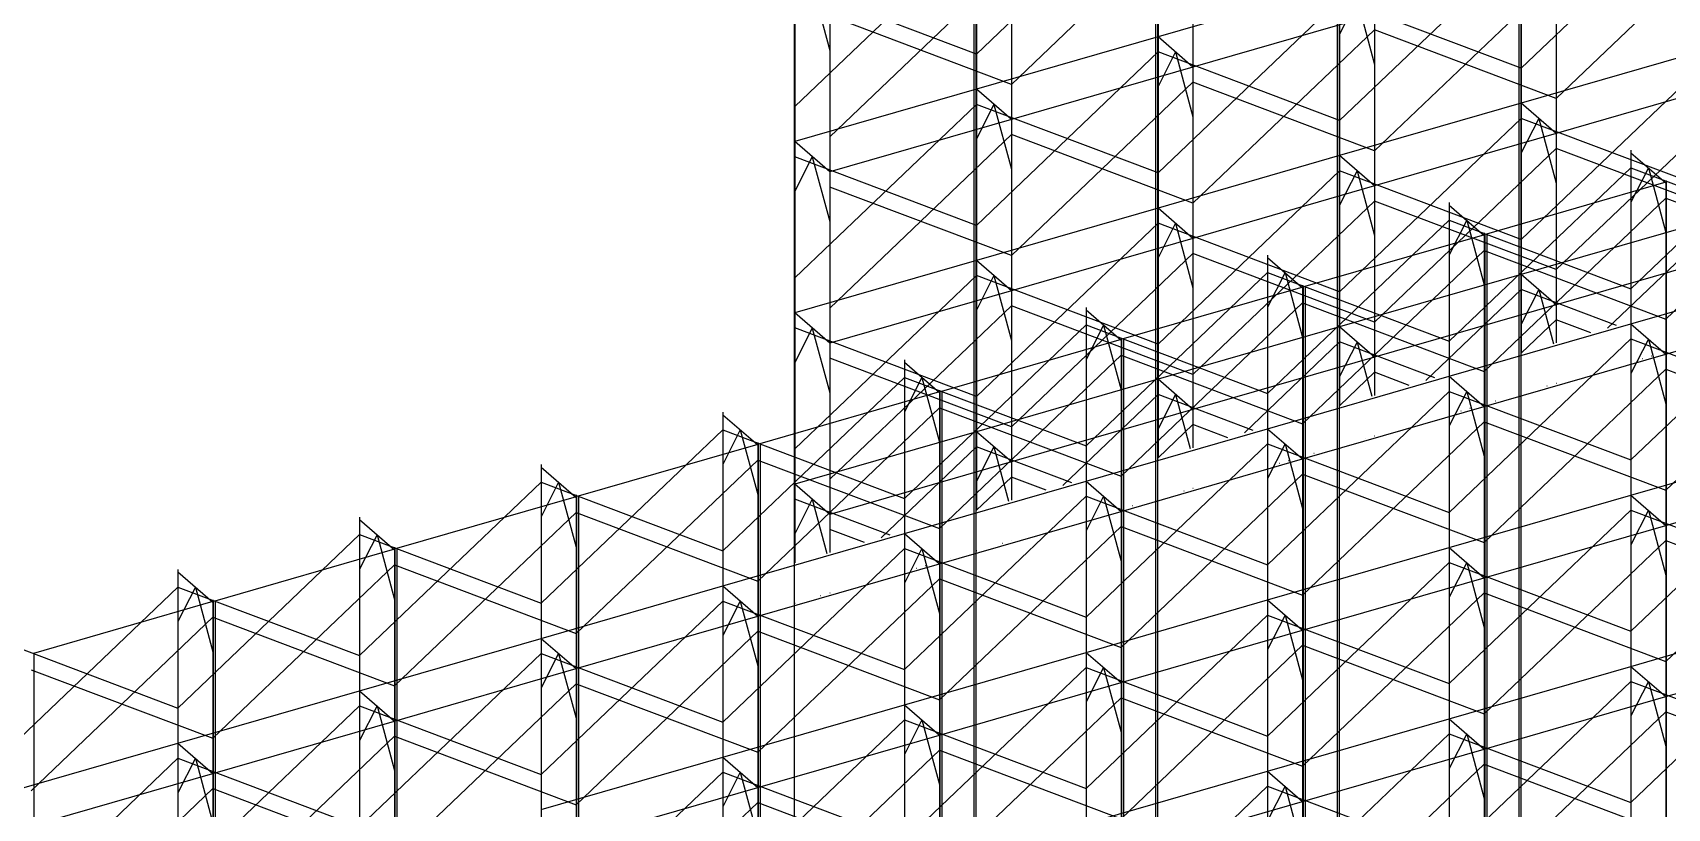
# Model space of a CAD drawing. Units: millimetres at full size, sheet at 1:250. Extents: x -35388 to 36956, y -20582 to 22579.
# Drawn here: x 15223 to 29479, y 1851 to 8618 of the extents above; entities that cross this region are included whole.
import ezdxf

# ---------------------------------------------------------------- set-up
doc = ezdxf.new("R2010")
doc.units = ezdxf.units.MM
doc.header["$LTSCALE"] = 250
for name, color, linetype in [('0-3_NET', 3, 'Continuous'), ('0-5_TATEWAKU', 7, 'Continuous'), ('0-6_BRES', 4, 'Continuous'), ('0-7_NUNOITA', 1, 'Continuous')]:
    doc.layers.add(name, color=color, linetype=linetype)

msp = doc.modelspace()

# ---------------------------------------------------------------- linework, layer by layer
at = {"layer": '0-3_NET'}
for p, q in [((28184, 11020.5), (28184, -930.7)), ((28201.3, 11025.5), (28201.3, -925.7)), ((26600, 10563.2), (26600, -1387.9)), ((26617.3, 10568.2), (26617.3, -1382.9)), ((25016, 10106), (25016, -1845.2)), ((25033.4, 10111), (25033.4, -1840.2)), ((23432.1, 9648.7), (23432.1, -2302.4)), ((23449.4, 9653.7), (23449.4, -2297.4)), ((21865.4, 9196.5), (21865.4, -2754.7)), ((27903.5, 6863.4), (29470.1, 7315.7)), ((29470.1, 7315.7), (29470.1, -4635.5)), ((26319.5, 6406.2), (27886.1, 6858.4)), ((27886.1, 6858.4), (27886.1, -5092.7)), ((27903.5, 6863.4), (27903.5, -5087.7)), ((24735.5, 5948.9), (26302.2, 6401.2)), ((26302.2, 6401.2), (26302.2, -5550)), ((26319.5, 6406.2), (26319.5, -5545)), ((23151.6, 5491.7), (24718.2, 5943.9)), ((24718.2, 5943.9), (24718.2, -6007.2)), ((24735.5, 5948.9), (24735.5, -6002.2)), ((21567.6, 5034.4), (23134.3, 5486.7)), ((23134.3, 5486.7), (23134.3, -6464.5)), ((23151.6, 5491.7), (23151.6, -6459.5)), ((19983.7, 4577.2), (21550.3, 5029.4)), ((21550.3, 5029.4), (21550.3, -6921.7)), ((21567.6, 5034.4), (21567.6, -6916.7)), ((18399.7, 4119.9), (19966.3, 4572.2)), ((19966.3, 4572.2), (19966.3, -7379)), ((19983.7, 4577.2), (19983.7, -7374)), ((16815.7, 3662.7), (18382.4, 4114.9)), ((18382.4, 4114.9), (18382.4, -7836.2)), ((18399.7, 4119.9), (18399.7, -7831.2)), ((15231.8, 3205.4), (16798.4, 3657.7)), ((16798.4, 3657.7), (16798.4, -8293.5)), ((16815.7, 3662.7), (16815.7, -8288.5)), ((15231.8, 3205.4), (15231.8, -8745.7))]:
    msp.add_line(p, q, dxfattribs=at)
at = {"layer": '0-5_TATEWAKU'}
for p, q in [((25037.2, 10097.6), (25037.2, 8603.8)), ((25342.2, 9833.5), (25342.2, 8339.6)), ((23453.2, 9640.4), (23453.2, 8146.5)), ((28205.1, 9518.3), (28205.1, 8024.4)), ((23758.2, 9376.3), (23758.2, 7882.4)), ((21869.3, 9183.1), (21869.3, 7689.3)), ((28510.1, 9254.1), (28510.1, 7760.2)), ((22021.8, 9029.4), (22174.3, 8464.3)), ((26621.2, 9061), (26621.2, 7567.1)), ((22174.3, 8919), (22174.3, 7425.1)), ((26773.7, 8907.3), (26621.2, 8606.3)), ((26773.7, 8907.3), (26926.2, 8342.2)), ((26926.2, 8796.9), (26926.2, 7303)), ((25037.2, 8603.8), (25037.2, 7109.9)), ((25342.2, 8318), (25037.2, 8582.1)), ((25189.7, 8450), (25037.2, 8149.1)), ((25189.7, 8450), (25342.2, 7885)), ((25342.2, 8339.6), (25342.2, 6845.7)), ((23453.2, 8146.5), (23453.2, 6652.6)), ((23758.2, 7860.7), (23453.2, 8124.9)), ((23605.7, 7992.8), (23453.2, 7691.8)), ((23605.7, 7992.8), (23758.2, 7427.7)), ((28205.1, 8024.4), (28205.1, 6530.5)), ((28510.1, 7738.6), (28205.1, 8002.7)), ((23758.2, 7882.4), (23758.2, 6388.5)), ((28357.6, 7870.6), (28205.1, 7569.7)), ((28357.6, 7870.6), (28510.1, 7305.6)), ((28510.1, 7760.2), (28510.1, 6266.3)), ((21869.3, 7689.3), (21869.3, 6195.4)), ((22174.3, 7403.5), (21869.3, 7667.6)), ((26621.2, 7567.1), (26621.2, 6073.2)), ((29161.3, 7593.1), (29161.3, 6099.2)), ((29161.3, 7571.5), (29466.3, 7307.3)), ((22021.8, 7535.5), (21869.3, 7234.6)), ((22021.8, 7535.5), (22174.3, 6970.5)), ((22174.3, 7425.1), (22174.3, 5931.2)), ((26926.2, 7281.3), (26621.2, 7545.5)), ((26773.7, 7413.4), (26621.2, 7112.4)), ((26773.7, 7413.4), (26926.2, 6848.3)), ((29313.8, 7439.4), (29161.3, 7138.5)), ((29313.8, 7439.4), (29466.3, 6874.3)), ((26926.2, 7303), (26926.2, 5809.1)), ((29466.3, 7329), (29466.3, 5835.1)), ((27577.3, 7135.9), (27577.3, 5642)), ((25037.2, 7109.9), (25037.2, 5616)), ((25342.2, 6824.1), (25037.2, 7088.2)), ((27577.3, 7114.2), (27882.3, 6850.1)), ((25189.7, 6956.1), (25037.2, 6655.2)), ((25189.7, 6956.1), (25342.2, 6391.1)), ((25342.2, 6845.7), (25342.2, 5351.8)), ((27729.8, 6982.1), (27577.3, 6681.2)), ((27729.8, 6982.1), (27882.3, 6417.1)), ((27882.3, 6871.7), (27882.3, 5377.8)), ((23453.2, 6652.6), (23453.2, 5158.7)), ((23758.2, 6366.8), (23453.2, 6631)), ((25993.3, 6678.6), (25993.3, 5184.7)), ((25993.3, 6657), (26298.3, 6392.8)), ((23605.7, 6498.9), (23453.2, 6197.9)), ((23605.7, 6498.9), (23758.2, 5933.8)), ((26145.8, 6524.9), (25993.3, 6224)), ((26145.8, 6524.9), (26298.3, 5959.8)), ((28205.1, 6530.5), (28205.1, 5823.2)), ((28510.1, 6244.7), (28205.1, 6508.8)), ((23758.2, 6388.5), (23758.2, 4894.6)), ((26298.3, 6414.5), (26298.3, 4920.6)), ((28357.6, 6376.7), (28205.1, 6075.8)), ((28357.6, 6376.7), (28485.2, 5904.1)), ((21869.3, 6195.4), (21869.3, 4701.5)), ((22174.3, 5909.6), (21869.3, 6173.7)), ((24409.4, 6221.4), (24409.4, 4727.5)), ((24409.4, 6199.7), (24714.4, 5935.6)), ((28510.1, 6266.3), (28510.1, 5911.3)), ((22021.8, 6041.6), (21869.3, 5740.7)), ((22021.8, 6041.6), (22174.3, 5476.6)), ((24561.9, 6067.6), (24409.4, 5766.7)), ((24561.9, 6067.6), (24714.4, 5502.6)), ((26621.2, 6073.2), (26621.2, 5366)), ((26926.2, 5787.4), (26621.2, 6051.6)), ((29161.3, 6099.2), (29161.3, 4605.3)), ((29161.3, 6077.6), (29466.3, 5813.4)), ((22174.3, 5931.2), (22174.3, 4437.3)), ((24714.4, 5957.2), (24714.4, 4463.3)), ((26773.7, 5919.5), (26621.2, 5618.6)), ((26773.7, 5919.5), (26901.2, 5446.8)), ((29313.8, 5945.5), (29161.3, 5644.6)), ((29313.8, 5945.5), (29466.3, 5380.4)), ((22825.4, 5764.1), (22825.4, 4270.2)), ((22825.4, 5742.5), (23130.4, 5478.3)), ((26926.2, 5809.1), (26926.2, 5454)), ((29466.3, 5835.1), (29466.3, 4341.2)), ((22977.9, 5610.4), (22825.4, 5309.5)), ((22977.9, 5610.4), (23130.4, 5045.3)), ((25037.2, 5616), (25037.2, 4908.7)), ((25342.2, 5330.2), (25037.2, 5594.3)), ((27577.3, 5642), (27577.3, 4148.1)), ((27577.3, 5620.3), (27882.3, 5356.2)), ((23130.4, 5500), (23130.4, 4006.1)), ((25189.7, 5462.2), (25037.2, 5161.3)), ((25189.7, 5462.2), (25317.3, 4989.6)), ((27729.8, 5488.3), (27577.3, 5187.3)), ((27729.8, 5488.3), (27882.3, 4923.2)), ((28205.1, 5471), (28207.6, 5471)), ((28510.1, 5559.1), (28512.6, 5559.1)), ((21241.5, 5306.9), (21241.5, 3813)), ((21241.5, 5285.2), (21546.5, 5021.1)), ((25342.2, 5351.8), (25342.2, 4996.8)), ((27882.3, 5377.8), (27882.3, 3883.9)), ((21394, 5153.1), (21241.5, 4852.2)), ((21394, 5153.1), (21546.5, 4588.1)), ((23453.2, 5158.7), (23453.2, 4451.5)), ((23758.2, 4872.9), (23453.2, 5137.1)), ((25993.3, 5184.7), (25993.3, 3690.8)), ((25993.3, 5163.1), (26298.3, 4898.9)), ((21546.5, 5042.7), (21546.5, 3548.8)), ((23605.7, 5005), (23453.2, 4704.1)), ((23605.7, 5005), (23733.3, 4532.3)), ((26145.8, 5031), (25993.3, 4730.1)), ((26145.8, 5031), (26298.3, 4465.9)), ((26621.2, 5013.8), (26623.7, 5013.8)), ((26926.2, 5101.8), (26928.7, 5101.8)), ((19657.5, 4849.6), (19657.5, 3355.7)), ((23758.2, 4894.6), (23758.2, 4539.5)), ((26298.3, 4920.6), (26298.3, 3426.7)), ((19657.5, 4828), (19962.5, 4563.8)), ((24409.4, 4727.5), (24409.4, 3233.6)), ((24409.4, 4705.8), (24714.4, 4441.7)), ((19810, 4695.9), (19657.5, 4395)), ((19810, 4695.9), (19962.5, 4130.8)), ((19962.5, 4585.5), (19962.5, 3091.6)), ((21869.3, 4701.5), (21869.3, 3994.2)), ((22174.3, 4415.7), (21869.3, 4679.8)), ((24561.9, 4573.8), (24409.4, 4272.8)), ((24561.9, 4573.8), (24714.4, 4008.7)), ((25342.2, 4644.6), (25344.7, 4644.6)), ((29161.3, 4605.3), (29161.3, 3111.4)), ((29161.3, 4583.7), (29466.3, 4319.5)), ((22021.8, 4547.7), (21869.3, 4246.8)), ((22021.8, 4547.7), (22149.4, 4075.1)), ((22174.3, 4437.3), (22174.3, 4082.3)), ((24714.4, 4463.3), (24714.4, 2969.4)), ((25037.2, 4556.5), (25039.7, 4556.5)), ((29313.8, 4451.6), (29161.3, 4150.7)), ((29313.8, 4451.6), (29466.3, 3886.5)), ((18073.5, 4392.4), (18073.5, 2898.5)), ((18073.5, 4370.7), (18378.5, 4106.6)), ((29466.3, 4341.2), (29466.3, 2847.3)), ((18226, 4238.6), (18073.5, 3937.7)), ((18226, 4238.6), (18378.5, 3673.6)), ((22825.4, 4270.2), (22825.4, 2776.3)), ((22825.4, 4248.6), (23130.4, 3984.4)), ((23758.2, 4187.3), (23760.7, 4187.3)), ((27577.3, 4148.1), (27577.3, 2654.2)), ((18378.5, 4128.2), (18378.5, 2634.3)), ((22977.9, 4116.5), (22825.4, 3815.6)), ((22977.9, 4116.5), (23130.4, 3551.4)), ((23130.4, 4006.1), (23130.4, 2512.2)), ((23453.2, 4099.3), (23455.7, 4099.3)), ((27577.3, 4126.4), (27882.3, 3862.3)), ((27729.8, 3994.4), (27577.3, 3693.4)), ((27729.8, 3994.4), (27882.3, 3429.3)), ((16489.6, 3935.1), (16489.6, 2441.2)), ((16489.6, 3913.5), (16794.6, 3649.3)), ((27882.3, 3883.9), (27882.3, 2390)), ((16642.1, 3781.4), (16489.6, 3480.5)), ((16642.1, 3781.4), (16794.6, 3216.3)), ((21241.5, 3813), (21241.5, 2319.1)), ((21241.5, 3791.3), (21546.5, 3527.2)), ((22174.3, 3730.1), (22176.8, 3730.1)), ((16794.6, 3671), (16794.6, 2177.1)), ((21394, 3659.3), (21241.5, 3358.3)), ((21394, 3659.3), (21546.5, 3094.2)), ((21869.3, 3642), (21871.8, 3642)), ((25993.3, 3690.8), (25993.3, 2196.9)), ((25993.3, 3669.2), (26298.3, 3405)), ((21546.5, 3548.8), (21546.5, 2054.9)), ((26145.8, 3537.1), (25993.3, 3236.2)), ((26145.8, 3537.1), (26298.3, 2972)), ((26298.3, 3426.7), (26298.3, 1932.8)), ((19657.5, 3355.7), (19657.5, 1861.8)), ((19657.5, 3334.1), (19962.5, 3069.9)), ((19810, 3202), (19657.5, 2901.1)), ((19810, 3202), (19962.5, 2636.9)), ((24409.4, 3233.6), (24409.4, 1739.7)), ((24409.4, 3211.9), (24714.4, 2947.8)), ((19962.5, 3091.6), (19962.5, 1597.7)), ((24561.9, 3079.9), (24409.4, 2778.9)), ((24561.9, 3079.9), (24714.4, 2514.8)), ((29161.3, 3111.4), (29161.3, 1617.5)), ((29161.3, 3089.8), (29466.3, 2825.6)), ((18073.5, 2898.5), (18073.5, 1404.6)), ((18073.5, 2876.8), (18378.5, 2612.7)), ((24714.4, 2969.4), (24714.4, 1475.5)), ((29313.8, 2957.7), (29161.3, 2656.8)), ((29313.8, 2957.7), (29466.3, 2392.6)), ((18226, 2744.8), (18073.5, 2443.8)), ((18226, 2744.8), (18378.5, 2179.7)), ((22825.4, 2776.3), (22825.4, 1282.4)), ((22825.4, 2754.7), (23130.4, 2490.5)), ((29466.3, 2847.3), (29466.3, 1353.4)), ((18378.5, 2634.3), (18378.5, 1140.4)), ((22977.9, 2622.6), (22825.4, 2321.7)), ((22977.9, 2622.6), (23130.4, 2057.5)), ((27577.3, 2654.2), (27577.3, 1160.3)), ((27577.3, 2632.5), (27882.3, 2368.4)), ((16489.6, 2441.2), (16489.6, 947.3)), ((23130.4, 2512.2), (23130.4, 1018.3)), ((27729.8, 2500.5), (27577.3, 2199.5)), ((27729.8, 2500.5), (27882.3, 1935.4)), ((16489.6, 2419.6), (16794.6, 2155.4)), ((16642.1, 2287.5), (16489.6, 1986.6)), ((16642.1, 2287.5), (16794.6, 1722.4)), ((21241.5, 2319.1), (21241.5, 825.2)), ((21241.5, 2297.4), (21546.5, 2033.3)), ((27882.3, 2390), (27882.3, 896.2)), ((16794.6, 2177.1), (16794.6, 683.2)), ((21394, 2165.4), (21241.5, 1864.4)), ((21394, 2165.4), (21546.5, 1600.3)), ((25993.3, 2196.9), (25993.3, 703)), ((25993.3, 2175.3), (26298.3, 1911.1)), ((21546.5, 2054.9), (21546.5, 561)), ((26145.8, 2043.2), (25993.3, 1742.3)), ((26145.8, 2043.2), (26298.3, 1478.1)), ((19657.5, 1861.8), (19657.5, 367.9)), ((26298.3, 1932.8), (26298.3, 438.9))]:
    msp.add_line(p, q, dxfattribs=at)
at = {"layer": '0-6_BRES'}
for p, q in [((25037.2, 9944.4), (23453.2, 8431.4)), ((29789.1, 9822.2), (28205.1, 8309.3)), ((25342.2, 9680.2), (23758.2, 8167.3)), ((30094.1, 9558.1), (28510.1, 8045.1)), ((23453.2, 9487.1), (21869.3, 7974.2)), ((28205.1, 9365), (26621.2, 7852)), ((23758.2, 9223), (22174.3, 7710)), ((23453.2, 8431.4), (21869.3, 9029.9)), ((28510.1, 9100.8), (26926.2, 7587.9)), ((26621.2, 8907.7), (25037.2, 7394.8)), ((28205.1, 8309.3), (26621.2, 8907.7)), ((23758.2, 8167.3), (22174.3, 8765.7)), ((26926.2, 8643.6), (25342.2, 7130.6)), ((28510.1, 8045.1), (26926.2, 8643.6)), ((25037.2, 8450.5), (23453.2, 6937.5)), ((26621.2, 7852), (25037.2, 8450.5)), ((29789.1, 8328.3), (28205.1, 6815.4)), ((25342.2, 8186.3), (23758.2, 6673.4)), ((26926.2, 7587.9), (25342.2, 8186.3)), ((23453.2, 7993.2), (21869.3, 6480.3)), ((25037.2, 7394.8), (23453.2, 7993.2)), ((30094.1, 8064.2), (28510.1, 6551.3)), ((28205.1, 7871.1), (26621.2, 6358.1)), ((29789.1, 7272.6), (28205.1, 7871.1)), ((29161.3, 6384.1), (30745.2, 7897.1)), ((23758.2, 7729.1), (22174.3, 6216.1)), ((25342.2, 7130.6), (23758.2, 7729.1)), ((28510.1, 7606.9), (26926.2, 6094)), ((30094.1, 7008.5), (28510.1, 7606.9)), ((29466.3, 6120), (31050.2, 7632.9)), ((23453.2, 6937.5), (21869.3, 7536)), ((26621.2, 7413.8), (25037.2, 5900.9)), ((28205.1, 6815.4), (26621.2, 7413.8)), ((27577.3, 5926.9), (29161.3, 7439.8)), ((29161.3, 7439.8), (30745.2, 6841.4)), ((23758.2, 6673.4), (22174.3, 7271.8)), ((26926.2, 7149.7), (25342.2, 5636.8)), ((28510.1, 6551.3), (26926.2, 7149.7)), ((27882.3, 5662.8), (29466.3, 7175.7)), ((29466.3, 7175.7), (31050.2, 6577.3)), ((25037.2, 6956.6), (23453.2, 5443.6)), ((26621.2, 6358.1), (25037.2, 6956.6)), ((25993.3, 5469.6), (27577.3, 6982.6)), ((27577.3, 6982.6), (29161.3, 6384.1)), ((26298.3, 5205.5), (27882.3, 6718.4)), ((27882.3, 6718.4), (29466.3, 6120)), ((29789.1, 6834.4), (28957.9, 6040.5)), ((25342.2, 6692.4), (23758.2, 5179.5)), ((26926.2, 6094), (25342.2, 6692.4)), ((23453.2, 6499.3), (21869.3, 4986.4)), ((25037.2, 5900.9), (23453.2, 6499.3)), ((24409.4, 5012.4), (25993.3, 6525.3)), ((25993.3, 6525.3), (27577.3, 5926.9)), ((28205.1, 6377.2), (27373.9, 5583.3)), ((29036.3, 6063.2), (28205.1, 6377.2)), ((29161.3, 4890.3), (30745.2, 6403.2)), ((23758.2, 6235.2), (22174.3, 4722.3)), ((25342.2, 5636.8), (23758.2, 6235.2)), ((24714.4, 4748.3), (26298.3, 6261.2)), ((26298.3, 6261.2), (27882.3, 5662.8)), ((29466.3, 4626.1), (31050.2, 6139)), ((23453.2, 5443.6), (21869.3, 6042.1)), ((22825.4, 4555.1), (24409.4, 6068.1)), ((24409.4, 6068.1), (25993.3, 5469.6)), ((28510.1, 6113), (28207.4, 5823.9)), ((28812.9, 5998.7), (28510.1, 6113)), ((26621.2, 5919.9), (25790, 5126)), ((27452.3, 5605.9), (26621.2, 5919.9)), ((27577.3, 4433), (29161.3, 5945.9)), ((29161.3, 5945.9), (30745.2, 5347.5)), ((23758.2, 5179.5), (22174.3, 5777.9)), ((23130.4, 4291), (24714.4, 5803.9)), ((24714.4, 5803.9), (26298.3, 5205.5)), ((29262.9, 5776.4), (29265.4, 5776.4)), ((29341.3, 5799), (29343.8, 5799)), ((21241.5, 4097.9), (22825.4, 5610.8)), ((22825.4, 5610.8), (24409.4, 5012.4)), ((26926.2, 5655.8), (26623.4, 5366.6)), ((27228.9, 5541.4), (26926.2, 5655.8)), ((27882.3, 4168.9), (29466.3, 5681.8)), ((29466.3, 5681.8), (31050.2, 5083.4)), ((25037.2, 5462.7), (24206, 4668.8)), ((25868.4, 5148.7), (25037.2, 5462.7)), ((25993.3, 3975.8), (27577.3, 5488.7)), ((27577.3, 5488.7), (29161.3, 4890.3)), ((28429.5, 5535.8), (28432, 5535.8)), ((21546.5, 3833.8), (23130.4, 5346.7)), ((23130.4, 5346.7), (24714.4, 4748.3)), ((27678.9, 5319.1), (27681.4, 5319.1)), ((27757.3, 5341.8), (27759.8, 5341.8)), ((27980.8, 5406.3), (27983.3, 5406.3)), ((19657.5, 3640.6), (21241.5, 5153.6)), ((21241.5, 5153.6), (22825.4, 4555.1)), ((25342.2, 5198.5), (25039.4, 4909.4)), ((25645, 5084.2), (25342.2, 5198.5)), ((26298.3, 3711.6), (27882.3, 5224.5)), ((27882.3, 5224.5), (29466.3, 4626.1)), ((23453.2, 5005.4), (22622.1, 4211.5)), ((24284.4, 4691.4), (23453.2, 5005.4)), ((24409.4, 3518.5), (25993.3, 5031.4)), ((25993.3, 5031.4), (27577.3, 4433)), ((26845.5, 5078.5), (26848, 5078.5)), ((19962.5, 3376.5), (21546.5, 4889.4)), ((21546.5, 4889.4), (23130.4, 4291)), ((26095, 4861.9), (26097.5, 4861.9)), ((26173.4, 4884.5), (26175.9, 4884.5)), ((26396.8, 4949), (26399.3, 4949)), ((29161.3, 3396.4), (30745.2, 4909.3)), ((23758.2, 4741.3), (23455.5, 4452.1)), ((24061, 4626.9), (23758.2, 4741.3)), ((24714.4, 3254.4), (26298.3, 4767.3)), ((26298.3, 4767.3), (27882.3, 4168.9)), ((18073.5, 3183.4), (19657.5, 4696.3)), ((19657.5, 4696.3), (21241.5, 4097.9)), ((22825.4, 3061.3), (24409.4, 4574.2)), ((24409.4, 4574.2), (25993.3, 3975.8)), ((25261.6, 4621.3), (25264.1, 4621.3)), ((29466.3, 3132.2), (31050.2, 4645.2)), ((18378.5, 2919.3), (19962.5, 4432.2)), ((19962.5, 4432.2), (21546.5, 3833.8)), ((22700.5, 4234.2), (21869.3, 4548.2)), ((24589.4, 4427.3), (24591.9, 4427.3)), ((24812.8, 4491.8), (24815.3, 4491.8)), ((27577.3, 2939.1), (29161.3, 4452)), ((29161.3, 4452), (30745.2, 3853.6)), ((22477, 4169.7), (22174.3, 4284)), ((23130.4, 2797.1), (24714.4, 4310)), ((24511, 4404.6), (24513.5, 4404.6)), ((24714.4, 4310), (26298.3, 3711.6)), ((16489.6, 2726.1), (18073.5, 4239.1)), ((18073.5, 4239.1), (19657.5, 3640.6)), ((23677.6, 4164), (23680.1, 4164)), ((27882.3, 2675), (29466.3, 4187.9)), ((29466.3, 4187.9), (31050.2, 3589.5)), ((21241.5, 2604), (22825.4, 4116.9)), ((22825.4, 4116.9), (24409.4, 3518.5)), ((23228.9, 4034.5), (23231.4, 4034.5)), ((25993.3, 2481.9), (27577.3, 3994.8)), ((27577.3, 3994.8), (29161.3, 3396.4)), ((16794.6, 2462), (18378.5, 3974.9)), ((18378.5, 3974.9), (19962.5, 3376.5)), ((21546.5, 2339.9), (23130.4, 3852.8)), ((22927.1, 3947.4), (22929.6, 3947.4)), ((23005.5, 3970), (23008, 3970)), ((23130.4, 3852.8), (24714.4, 3254.4)), ((14905.6, 2268.9), (16489.6, 3781.8)), ((16489.6, 3781.8), (18073.5, 3183.4)), ((22093.6, 3706.8), (22096.1, 3706.8)), ((26298.3, 2217.7), (27882.3, 3730.7)), ((27882.3, 3730.7), (29466.3, 3132.2)), ((19657.5, 2146.8), (21241.5, 3659.7)), ((21241.5, 3659.7), (22825.4, 3061.3)), ((15210.6, 2004.8), (16794.6, 3517.7)), ((16794.6, 3517.7), (18378.5, 2919.3)), ((24409.4, 2024.6), (25993.3, 3537.5)), ((25993.3, 3537.5), (27577.3, 2939.1)), ((14905.6, 3324.6), (16489.6, 2726.1)), ((19962.5, 1882.6), (21546.5, 3395.5)), ((21546.5, 3395.5), (23130.4, 2797.1)), ((29161.3, 1902.5), (30745.2, 3415.4)), ((18073.5, 1689.5), (19657.5, 3202.4)), ((19657.5, 3202.4), (21241.5, 2604)), ((24714.4, 1760.5), (26298.3, 3273.4)), ((26298.3, 3273.4), (27882.3, 2675)), ((15210.6, 3060.4), (16794.6, 2462)), ((22825.4, 1567.4), (24409.4, 3080.3)), ((24409.4, 3080.3), (25993.3, 2481.9)), ((18378.5, 1425.4), (19962.5, 2938.3)), ((19962.5, 2938.3), (21546.5, 2339.9)), ((27577.3, 1445.2), (29161.3, 2958.1)), ((29161.3, 2958.1), (30745.2, 2359.7)), ((16489.6, 1232.3), (18073.5, 2745.2)), ((18073.5, 2745.2), (19657.5, 2146.8)), ((23130.4, 1303.2), (24714.4, 2816.2)), ((24714.4, 2816.2), (26298.3, 2217.7)), ((21241.5, 1110.1), (22825.4, 2623)), ((22825.4, 2623), (24409.4, 2024.6)), ((27882.3, 1181.1), (29466.3, 2694)), ((29466.3, 2694), (31050.2, 2095.6)), ((16794.6, 968.1), (18378.5, 2481)), ((18378.5, 2481), (19962.5, 1882.6)), ((25993.3, 988), (27577.3, 2500.9)), ((27577.3, 2500.9), (29161.3, 1902.5)), ((14905.6, 775), (16489.6, 2287.9)), ((16489.6, 2287.9), (18073.5, 1689.5)), ((21546.5, 846), (23130.4, 2358.9)), ((23130.4, 2358.9), (24714.4, 1760.5)), ((19657.5, 652.9), (21241.5, 2165.8)), ((21241.5, 2165.8), (22825.4, 1567.4)), ((26298.3, 723.8), (27882.3, 2236.8)), ((27882.3, 2236.8), (29466.3, 1638.3)), ((15210.6, 510.9), (16794.6, 2023.8)), ((16794.6, 2023.8), (18378.5, 1425.4)), ((24409.4, 530.7), (25993.3, 2043.6)), ((25993.3, 2043.6), (27577.3, 1445.2)), ((19962.5, 388.7), (21546.5, 1901.7)), ((21546.5, 1901.7), (23130.4, 1303.2))]:
    msp.add_line(p, q, dxfattribs=at)
at = {"layer": '0-7_NUNOITA'}
for p, q in [((26621.2, 9039.4), (25037.2, 8582.1)), ((26926.2, 8775.2), (25342.2, 8318)), ((25037.2, 8582.1), (23453.2, 8124.9)), ((25342.2, 8318), (25037.2, 8582.1)), ((25342.2, 8318), (25037.2, 8582.1)), ((29789.1, 8460), (28205.1, 8002.7)), ((25342.2, 8318), (23758.2, 7860.7)), ((30094.1, 8195.8), (28510.1, 7738.6)), ((23453.2, 8124.9), (21869.3, 7667.6)), ((23758.2, 7860.7), (23453.2, 8124.9)), ((23758.2, 7860.7), (23453.2, 8124.9)), ((28205.1, 8002.7), (26621.2, 7545.5)), ((28510.1, 7738.6), (28205.1, 8002.7)), ((28510.1, 7738.6), (28205.1, 8002.7)), ((23758.2, 7860.7), (22174.3, 7403.5)), ((28510.1, 7738.6), (26926.2, 7281.3)), ((22174.3, 7403.5), (21869.3, 7667.6)), ((26621.2, 7545.5), (25037.2, 7088.2)), ((26926.2, 7281.3), (26621.2, 7545.5)), ((26926.2, 7281.3), (26621.2, 7545.5)), ((26926.2, 7281.3), (25342.2, 6824.1)), ((25037.2, 7088.2), (23453.2, 6631)), ((25342.2, 6824.1), (25037.2, 7088.2)), ((25342.2, 6824.1), (25037.2, 7088.2)), ((29789.1, 6966.1), (28205.1, 6508.8)), ((25342.2, 6824.1), (23758.2, 6366.8)), ((30094.1, 6701.9), (28510.1, 6244.7)), ((23453.2, 6631), (21869.3, 6173.7)), ((23758.2, 6366.8), (23453.2, 6631)), ((23758.2, 6366.8), (23453.2, 6631)), ((28205.1, 6508.8), (26621.2, 6051.6)), ((28510.1, 6244.7), (28205.1, 6508.8)), ((28510.1, 6244.7), (28205.1, 6508.8)), ((29161.3, 6077.6), (30745.2, 6534.8)), ((23758.2, 6366.8), (22174.3, 5909.6)), ((22174.3, 5909.6), (21869.3, 6173.7)), ((28510.1, 6244.7), (26926.2, 5787.4)), ((29466.3, 5813.4), (31050.2, 6270.7)), ((26621.2, 6051.6), (25037.2, 5594.3)), ((26926.2, 5787.4), (26621.2, 6051.6)), ((26926.2, 5787.4), (26621.2, 6051.6)), ((27577.3, 5620.3), (29161.3, 6077.6)), ((29161.3, 6077.6), (29466.3, 5813.4)), ((29161.3, 6077.6), (29466.3, 5813.4)), ((26926.2, 5787.4), (25342.2, 5330.2)), ((27882.3, 5356.2), (29466.3, 5813.4)), ((25037.2, 5594.3), (23453.2, 5137.1)), ((25342.2, 5330.2), (25037.2, 5594.3)), ((25342.2, 5330.2), (25037.2, 5594.3)), ((25993.3, 5163.1), (27577.3, 5620.3)), ((27577.3, 5620.3), (27882.3, 5356.2)), ((27577.3, 5620.3), (27882.3, 5356.2)), ((25342.2, 5330.2), (23758.2, 4872.9)), ((26298.3, 4898.9), (27882.3, 5356.2)), ((23453.2, 5137.1), (21869.3, 4679.8)), ((23758.2, 4872.9), (23453.2, 5137.1)), ((23758.2, 4872.9), (23453.2, 5137.1)), ((24409.4, 4705.8), (25993.3, 5163.1)), ((25993.3, 5163.1), (26298.3, 4898.9)), ((25993.3, 5163.1), (26298.3, 4898.9)), ((29161.3, 4583.7), (30745.2, 5040.9)), ((23758.2, 4872.9), (22174.3, 4415.7)), ((24714.4, 4441.7), (26298.3, 4898.9)), ((22825.4, 4248.6), (24409.4, 4705.8)), ((24409.4, 4705.8), (24714.4, 4441.7)), ((24409.4, 4705.8), (24714.4, 4441.7)), ((29466.3, 4319.5), (31050.2, 4776.8)), ((22174.3, 4415.7), (21869.3, 4679.8)), ((27577.3, 4126.4), (29161.3, 4583.7)), ((29161.3, 4583.7), (29466.3, 4319.5)), ((29161.3, 4583.7), (29466.3, 4319.5)), ((23130.4, 3984.4), (24714.4, 4441.7)), ((27882.3, 3862.3), (29466.3, 4319.5)), ((21241.5, 3791.3), (22825.4, 4248.6)), ((22825.4, 4248.6), (23130.4, 3984.4)), ((22825.4, 4248.6), (23130.4, 3984.4)), ((25993.3, 3669.2), (27577.3, 4126.4)), ((27577.3, 4126.4), (27882.3, 3862.3)), ((27577.3, 4126.4), (27882.3, 3862.3)), ((21546.5, 3527.2), (23130.4, 3984.4)), ((26298.3, 3405), (27882.3, 3862.3)), ((19657.5, 3334.1), (21241.5, 3791.3)), ((21241.5, 3791.3), (21546.5, 3527.2)), ((21241.5, 3791.3), (21546.5, 3527.2)), ((24409.4, 3211.9), (25993.3, 3669.2)), ((25993.3, 3669.2), (26298.3, 3405)), ((25993.3, 3669.2), (26298.3, 3405)), ((19962.5, 3069.9), (21546.5, 3527.2)), ((29161.3, 3089.8), (30745.2, 3547)), ((18073.5, 2876.8), (19657.5, 3334.1)), ((19657.5, 3334.1), (19962.5, 3069.9)), ((19657.5, 3334.1), (19962.5, 3069.9)), ((24714.4, 2947.8), (26298.3, 3405)), ((29466.3, 2825.6), (31050.2, 3282.9)), ((22825.4, 2754.7), (24409.4, 3211.9)), ((24409.4, 3211.9), (24714.4, 2947.8)), ((24409.4, 3211.9), (24714.4, 2947.8)), ((18378.5, 2612.7), (19962.5, 3069.9)), ((27577.3, 2632.5), (29161.3, 3089.8)), ((29161.3, 3089.8), (29466.3, 2825.6)), ((29161.3, 3089.8), (29466.3, 2825.6)), ((16489.6, 2419.6), (18073.5, 2876.8)), ((18073.5, 2876.8), (18378.5, 2612.7)), ((18073.5, 2876.8), (18378.5, 2612.7)), ((23130.4, 2490.5), (24714.4, 2947.8)), ((21241.5, 2297.4), (22825.4, 2754.7)), ((22825.4, 2754.7), (23130.4, 2490.5)), ((22825.4, 2754.7), (23130.4, 2490.5)), ((27882.3, 2368.4), (29466.3, 2825.6)), ((16794.6, 2155.4), (18378.5, 2612.7)), ((25993.3, 2175.3), (27577.3, 2632.5)), ((27577.3, 2632.5), (27882.3, 2368.4)), ((27577.3, 2632.5), (27882.3, 2368.4)), ((21546.5, 2033.3), (23130.4, 2490.5)), ((14905.6, 1962.3), (16489.6, 2419.6)), ((16489.6, 2419.6), (16794.6, 2155.4)), ((16489.6, 2419.6), (16794.6, 2155.4)), ((19657.5, 1840.2), (21241.5, 2297.4)), ((21241.5, 2297.4), (21546.5, 2033.3)), ((21241.5, 2297.4), (21546.5, 2033.3)), ((26298.3, 1911.1), (27882.3, 2368.4)), ((15210.6, 1698.2), (16794.6, 2155.4)), ((24409.4, 1718), (25993.3, 2175.3)), ((25993.3, 2175.3), (26298.3, 1911.1)), ((25993.3, 2175.3), (26298.3, 1911.1)), ((19962.5, 1576), (21546.5, 2033.3)), ((24714.4, 1453.9), (26298.3, 1911.1))]:
    msp.add_line(p, q, dxfattribs=at)

doc.saveas('drawing.dxf')
